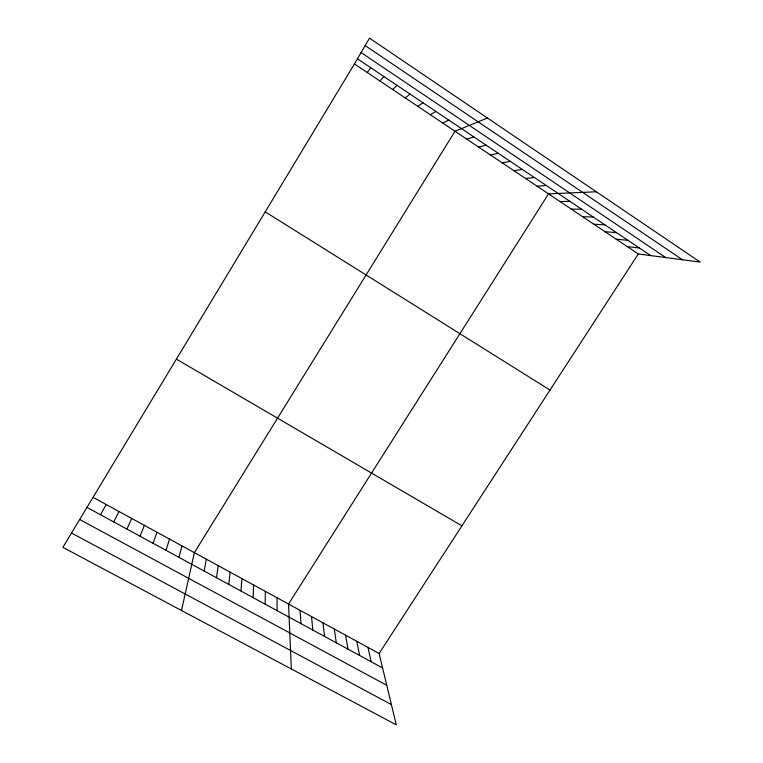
<?xml version="1.0" encoding="UTF-8"?>
<svg xmlns="http://www.w3.org/2000/svg" width="763" height="763" viewBox="0 0 763 763"><rect width="100%" height="100%" fill="white"/><g stroke="black" fill="none" stroke-linecap="round" stroke-linejoin="round"><path stroke-width="1.14" d="M265.152 604.162L265.352 591.392M253.078 597.61L253.669 585.011M240.936 591.02L241.919 578.602M228.747 584.391L230.121 572.164M216.482 577.734L218.266 565.688M204.16 571.039L206.344 559.184M181.508 610.505L194.374 552.641L454.996 131.255L487.462 118.036M178.943 557.343L181.966 545.879M166.048 550.342L169.5 539.069M153.086 543.304L156.968 532.231M140.049 536.217L144.369 525.354M126.944 529.102L131.713 518.439M113.763 521.949L118.98 511.496M100.516 514.748L106.191 504.515M354.442 63.93L369.511 38.15L700.129 262.071L638.288 253.974L354.442 63.93L62.871 547.338L396.283 724.85L379.116 653.481L638.288 253.974M367.251 72.514L370.713 67.688M379.993 81.04L383.903 76.538M392.668 89.529L397.018 85.342M405.267 97.96L410.065 94.087M417.8 106.353L423.026 102.795M430.265 114.698L435.921 111.446M442.664 123.005L448.749 120.049M466.899 139.228L473.804 136.863M478.744 147.154L486.05 145.084M490.523 155.042L498.22 153.258M502.245 162.891L510.333 161.384M513.9 170.693L522.378 169.462M525.497 178.466L534.358 177.502M537.038 186.191L546.279 185.504M596.361 191.79L548.521 193.878L288.548 604.048L291.332 668.979M559.947 201.527L569.923 201.365M571.306 209.129L581.654 209.243M582.608 216.702L593.318 217.073M593.862 224.236L604.925 224.856M605.049 231.723L616.475 232.61M616.189 239.181L627.959 240.316M627.262 246.592L639.384 247.985M71.579 533.079L391.409 704.583M79.829 519.593L386.765 685.298M87.201 507.519L382.597 667.949M93.324 497.495L379.116 653.481M176.587 359.239L461.93 525.831M265.324 211.914L549.999 390.065M357.456 58.789L650.744 255.605M365.172 45.57L682.475 259.754M361.09 52.561L665.737 257.57M367.985 647.405L371.114 661.712M356.798 641.301L359.573 655.446M345.563 635.169L347.976 649.151M334.27 629.008L336.321 642.818M322.921 622.808L324.609 636.456M311.523 616.59L312.83 630.066M300.059 610.333L301.004 623.638M276.979 597.734L277.16 610.686"/></g></svg>
